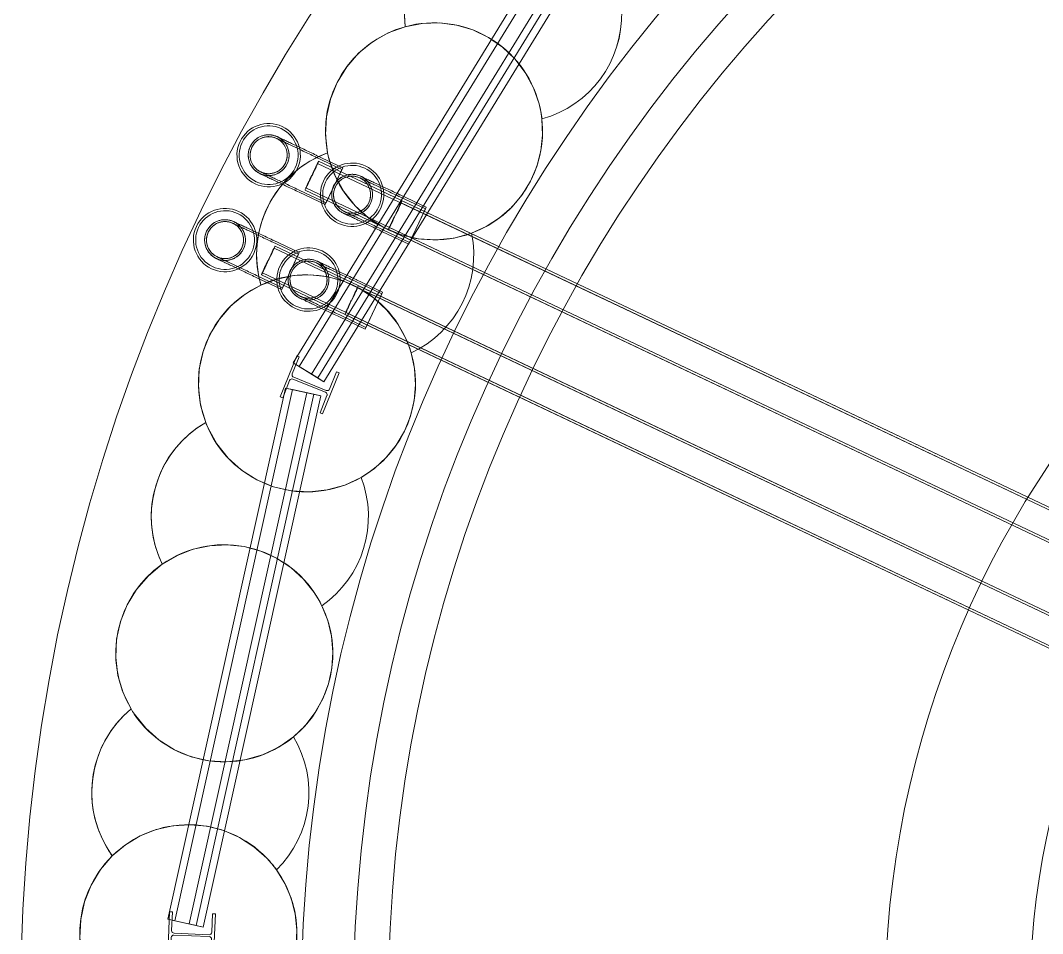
# Model space of a CAD drawing. Header units: metres. Extents: x 1753726 to 1755216, y 5920592 to 5921703.
# Drawn here: x 1754515.811 to 1754519.341, y 5921161.542 to 5921164.697 of the extents above; entities that cross this region are included whole.
import ezdxf

# ---------------------------------------------------------------- set-up
doc = ezdxf.new("R2010")
doc.units = ezdxf.units.M
for name, color, linetype, lineweight in [('A-FLOR-____-OTLN', 9, 'Continuous', 9), ('A-GENM-____-OTLN', 4, 'Continuous', 9), ('A-WALL-____-OTLN', 2, 'Continuous', 9), ('S-BEAM-____-OTLN', 7, 'Continuous', 9), ('S-FNDN-____-OTLN', 7, 'Continuous', 9)]:
    doc.layers.add(name, color=color, linetype=linetype, lineweight=lineweight)

# ---------------------------------------------------------------- blocks, each defined once
blk = doc.blocks.new('Arup_Beam_Steel I Section_UC_AU1 - 150UC30-4474889-X-ARUP-GL-HERNE_BAY_ALIGNMENT')
at = {"layer": 'S-BEAM-____-OTLN'}
for p, q in [((1754516.326, 5921161.6176), (1754516.3194, 5921161.4647)), ((1754516.3194, 5921161.4647), (1754516.326, 5921161.6176)), ((1754516.3354, 5921161.6172), (1754516.326, 5921161.6176)), ((1754516.326, 5921161.6176), (1754516.3354, 5921161.6172)), ((1754516.3326, 5921161.5529), (1754516.3354, 5921161.6172)), ((1754516.3354, 5921161.6172), (1754516.3326, 5921161.5529)), ((1754516.4745, 5921161.6111), (1754516.4717, 5921161.5469)), ((1754516.4717, 5921161.5469), (1754516.4745, 5921161.6111)), ((1754516.4839, 5921161.6107), (1754516.4745, 5921161.6111)), ((1754516.4745, 5921161.6111), (1754516.4839, 5921161.6107)), ((1754516.4772, 5921161.4579), (1754516.4839, 5921161.6107)), ((1754516.4839, 5921161.6107), (1754516.4772, 5921161.4579)), ((1754516.3288, 5921161.4643), (1754516.3316, 5921161.5286)), ((1754516.3316, 5921161.5286), (1754516.3288, 5921161.4643)), ((1754516.3408, 5921161.5371), (1754516.4621, 5921161.5318)), ((1754516.4621, 5921161.5318), (1754516.3408, 5921161.5371)), ((1754516.4624, 5921161.5384), (1754516.3411, 5921161.5437)), ((1754516.3411, 5921161.5437), (1754516.4624, 5921161.5384)), ((1754516.4706, 5921161.5225), (1754516.4678, 5921161.4583)), ((1754516.4678, 5921161.4583), (1754516.4706, 5921161.5225)), ((1754516.3194, 5921161.4647), (1754516.3288, 5921161.4643)), ((1754516.3288, 5921161.4643), (1754516.3194, 5921161.4647)), ((1754516.4678, 5921161.4583), (1754516.4772, 5921161.4579)), ((1754516.4772, 5921161.4579), (1754516.4678, 5921161.4583))]:
    blk.add_line(p, q, dxfattribs=at)
blk.add_arc((1754516.3415, 5921161.5526), 0.0089, 177.5033, 267.5033, dxfattribs=at)
blk.add_arc((1754516.3415, 5921161.5526), 0.0089, 177.5033, 267.5033, dxfattribs=at)
for centre, major_axis, start_param, end_param in [((1754516.3404, 5921161.5282), (-0.00615, 0.00643), 5.475999, 7.046796), ((1754516.3404, 5921161.5282), (-0.00615, 0.00643), 5.475999, 7.046796), ((1754516.4617, 5921161.5229), (-0.00532, 0.00713), 4.027692, 5.598489), ((1754516.4617, 5921161.5229), (-0.00532, 0.00713), 4.027692, 5.598489), ((1754516.4628, 5921161.5473), (-0.00532, 0.00713), 2.456896, 4.027692), ((1754516.4628, 5921161.5473), (-0.00532, 0.00713), 2.456896, 4.027692)]:
    blk.add_ellipse(centre, major_axis=major_axis, ratio=1, start_param=start_param, end_param=end_param, dxfattribs=at)
blk = doc.blocks.new('Arup_Beam_Steel I Section_UC_AU1 - 150UC30-4474890-X-ARUP-GL-HERNE_BAY_ALIGNMENT')
at = {"layer": 'S-BEAM-____-OTLN'}
for p, q in [((1754516.7649, 5921163.5391), (1754516.7077, 5921163.3972)), ((1754516.7077, 5921163.3972), (1754516.7649, 5921163.5391)), ((1754516.7496, 5921163.476), (1754516.7736, 5921163.5356)), ((1754516.7736, 5921163.5356), (1754516.7496, 5921163.476)), ((1754516.7736, 5921163.5356), (1754516.7649, 5921163.5391)), ((1754516.7649, 5921163.5391), (1754516.7736, 5921163.5356)), ((1754516.8671, 5921163.419), (1754516.7545, 5921163.4644)), ((1754516.7545, 5921163.4644), (1754516.8671, 5921163.419)), ((1754516.8542, 5921163.3381), (1754516.9114, 5921163.48)), ((1754516.9114, 5921163.48), (1754516.8542, 5921163.3381)), ((1754516.9027, 5921163.4835), (1754516.8787, 5921163.4239)), ((1754516.8787, 5921163.4239), (1754516.9027, 5921163.4835)), ((1754516.9114, 5921163.48), (1754516.9027, 5921163.4835)), ((1754516.9027, 5921163.4835), (1754516.9114, 5921163.48)), ((1754516.7164, 5921163.3937), (1754516.7404, 5921163.4533)), ((1754516.7404, 5921163.4533), (1754516.7164, 5921163.3937)), ((1754516.752, 5921163.4583), (1754516.8646, 5921163.4129)), ((1754516.8646, 5921163.4129), (1754516.752, 5921163.4583)), ((1754516.7077, 5921163.3972), (1754516.7164, 5921163.3937)), ((1754516.7164, 5921163.3937), (1754516.7077, 5921163.3972)), ((1754516.8695, 5921163.4013), (1754516.8455, 5921163.3416)), ((1754516.8455, 5921163.3416), (1754516.8695, 5921163.4013)), ((1754516.8455, 5921163.3416), (1754516.8542, 5921163.3381)), ((1754516.8542, 5921163.3381), (1754516.8455, 5921163.3416))]:
    blk.add_line(p, q, dxfattribs=at)
for centre, major_axis, start_param, end_param in [((1754516.7578, 5921163.4726), (0.00255, 0.00853), 1.477851, 3.048647), ((1754516.7578, 5921163.4726), (0.00255, 0.00853), 1.477851, 3.048647), ((1754516.7487, 5921163.45), (0.00255, 0.00853), 6.19024, 7.761036), ((1754516.7487, 5921163.45), (0.00255, 0.00853), 6.19024, 7.761036), ((1754516.8613, 5921163.4046), (0.00366, 0.00811), 4.752569, 6.323366), ((1754516.8613, 5921163.4046), (0.00366, 0.00811), 4.752569, 6.323366), ((1754516.8704, 5921163.4272), (0.00366, 0.00811), 3.181773, 4.752569), ((1754516.8704, 5921163.4272), (0.00366, 0.00811), 3.181773, 4.752569)]:
    blk.add_ellipse(centre, major_axis=major_axis, ratio=1, start_param=start_param, end_param=end_param, dxfattribs=at)
blk = doc.blocks.new('308492-ARUP-STTW-MOD-0300_rvt-1-X-ARUP-GL-HERNE_BAY_ALIGNMENT')
at = {"layer": 'A-WALL-____-OTLN'}
for p, q in [((1754517.7354, 5921165.117), (1754516.7524, 5921163.5144)), ((1754516.7524, 5921163.5144), (1754517.7354, 5921165.117)), ((1754517.7567, 5921165.1039), (1754516.7738, 5921163.5013)), ((1754516.8164, 5921163.4752), (1754517.7994, 5921165.0778)), ((1754517.7994, 5921165.0778), (1754516.8164, 5921163.4752)), ((1754516.8377, 5921163.4621), (1754517.8207, 5921165.0647)), ((1754516.859, 5921163.4491), (1754517.842, 5921165.0516)), ((1754517.842, 5921165.0516), (1754516.859, 5921163.4491)), ((1754516.859, 5921163.4491), (1754517.842, 5921165.0516)), ((1754517.842, 5921165.0516), (1754516.859, 5921163.4491)), ((1754516.859, 5921163.4491), (1754516.7524, 5921163.5144)), ((1754516.7738, 5921163.5013), (1754516.7524, 5921163.5144)), ((1754516.7738, 5921163.5013), (1754516.8377, 5921163.4621)), ((1754516.859, 5921163.4491), (1754516.8164, 5921163.4752)), ((1754516.8164, 5921163.4752), (1754516.859, 5921163.4491)), ((1754516.859, 5921163.4491), (1754516.8377, 5921163.4621)), ((1754516.7261, 5921163.4273), (1754516.3197, 5921161.5917)), ((1754516.3197, 5921161.5917), (1754516.7261, 5921163.4273)), ((1754516.7506, 5921163.4219), (1754516.3441, 5921161.5863)), ((1754516.393, 5921161.5755), (1754516.7994, 5921163.4111)), ((1754516.7994, 5921163.4111), (1754516.393, 5921161.5755)), ((1754516.4174, 5921161.5701), (1754516.8238, 5921163.4057)), ((1754516.4418, 5921161.5647), (1754516.8482, 5921163.4002)), ((1754516.8482, 5921163.4002), (1754516.4418, 5921161.5647)), ((1754516.4418, 5921161.5647), (1754516.8482, 5921163.4002)), ((1754516.8482, 5921163.4002), (1754516.4418, 5921161.5647)), ((1754516.7261, 5921163.4273), (1754516.8482, 5921163.4002)), ((1754516.7261, 5921163.4273), (1754516.7506, 5921163.4219)), ((1754516.7506, 5921163.4219), (1754516.8238, 5921163.4057)), ((1754516.7994, 5921163.4111), (1754516.8482, 5921163.4002)), ((1754516.7994, 5921163.4111), (1754516.8482, 5921163.4002)), ((1754516.8238, 5921163.4057), (1754516.8482, 5921163.4002)), ((1754516.4418, 5921161.5647), (1754516.3197, 5921161.5917)), ((1754516.3441, 5921161.5863), (1754516.3197, 5921161.5917)), ((1754516.3441, 5921161.5863), (1754516.4174, 5921161.5701)), ((1754516.4418, 5921161.5647), (1754516.393, 5921161.5755)), ((1754516.393, 5921161.5755), (1754516.4418, 5921161.5647)), ((1754516.4418, 5921161.5647), (1754516.4174, 5921161.5701))]:
    blk.add_line(p, q, dxfattribs=at)
at = {"layer": 'S-BEAM-____-OTLN'}
for radius in [5.355, 5.355, 5.355, 5.355, 5.055, 5.055, 5.055, 5.055]:
    blk.add_arc((1754522.1356, 5921161.2995), radius, 0, 180, dxfattribs=at)
at = {"layer": 'S-FNDN-____-OTLN', "flags": 128}
for points in [[(1754516.8717, 5921164.2402), (1754516.8645, 5921164.3022), (1754516.8677, 5921164.3646), (1754516.8812, 5921164.4256), (1754516.9047, 5921164.4836), (1754516.9375, 5921164.5368), (1754516.9786, 5921164.5839), (1754517.027, 5921164.6234), (1754517.0813, 5921164.6544), (1754517.14, 5921164.6759)], [(1754517.14, 5921164.6759), (1754517.0813, 5921164.6544), (1754517.027, 5921164.6234), (1754516.9786, 5921164.5839), (1754516.9375, 5921164.5368), (1754516.9047, 5921164.4836), (1754516.8812, 5921164.4256), (1754516.8677, 5921164.3646), (1754516.8645, 5921164.3022), (1754516.8717, 5921164.2402)], [(1754517.14, 5921164.6759), (1754517.1983, 5921164.687), (1754517.2576, 5921164.6888), (1754517.3164, 5921164.6813), (1754517.3733, 5921164.6645), (1754517.4269, 5921164.639), (1754517.4757, 5921164.6053), (1754517.5187, 5921164.5644), (1754517.5546, 5921164.5172), (1754517.5827, 5921164.4649), (1754517.6022, 5921164.4089)], [(1754517.6022, 5921164.4089), (1754517.5827, 5921164.4649), (1754517.5546, 5921164.5172), (1754517.5187, 5921164.5644), (1754517.4757, 5921164.6053), (1754517.4269, 5921164.639), (1754517.3733, 5921164.6645), (1754517.3164, 5921164.6813), (1754517.2576, 5921164.6888), (1754517.1983, 5921164.687), (1754517.14, 5921164.6759)], [(1754517.6022, 5921164.4089), (1754517.6079, 5921164.3831), (1754517.6118, 5921164.357)], [(1754517.6118, 5921164.357), (1754517.6079, 5921164.3831), (1754517.6022, 5921164.4089)], [(1754517.6118, 5921164.357), (1754517.6141, 5921164.3016), (1754517.6081, 5921164.2464), (1754517.5941, 5921164.1928), (1754517.5723, 5921164.1418), (1754517.5432, 5921164.0946), (1754517.5075, 5921164.0522), (1754517.4659, 5921164.0155), (1754517.4193, 5921163.9853), (1754517.3688, 5921163.9624)], [(1754517.3688, 5921163.9624), (1754517.4193, 5921163.9853), (1754517.4659, 5921164.0155), (1754517.5075, 5921164.0522), (1754517.5432, 5921164.0946), (1754517.5723, 5921164.1418), (1754517.5941, 5921164.1928), (1754517.6081, 5921164.2464), (1754517.6141, 5921164.3016), (1754517.6118, 5921164.357)], [(1754516.8764, 5921164.2197), (1754516.8739, 5921164.2299), (1754516.8717, 5921164.2402)], [(1754516.8717, 5921164.2402), (1754516.8739, 5921164.2299), (1754516.8764, 5921164.2197)], [(1754517.3688, 5921163.9624), (1754517.3086, 5921163.9457), (1754517.2464, 5921163.9393), (1754517.1841, 5921163.9434), (1754517.1232, 5921163.9577), (1754517.0656, 5921163.9819), (1754517.0128, 5921164.0154), (1754516.9663, 5921164.0571), (1754516.9274, 5921164.106), (1754516.8972, 5921164.1607), (1754516.8764, 5921164.2197)], [(1754516.8764, 5921164.2197), (1754516.8972, 5921164.1607), (1754516.9274, 5921164.106), (1754516.9663, 5921164.0571), (1754517.0128, 5921164.0154), (1754517.0656, 5921163.9819), (1754517.1232, 5921163.9577), (1754517.1841, 5921163.9434), (1754517.2464, 5921163.9393), (1754517.3086, 5921163.9457), (1754517.3688, 5921163.9624)], [(1754516.6413, 5921163.7831), (1754516.6968, 5921163.8039), (1754516.755, 5921163.8157), (1754516.8142, 5921163.8182), (1754516.8731, 5921163.8113), (1754516.9302, 5921163.7952), (1754516.9841, 5921163.7703), (1754517.0333, 5921163.7372), (1754517.0767, 5921163.6967), (1754517.1132, 5921163.65), (1754517.1419, 5921163.598)], [(1754517.1419, 5921163.598), (1754517.1132, 5921163.65), (1754517.0767, 5921163.6967), (1754517.0333, 5921163.7372), (1754516.9841, 5921163.7703), (1754516.9302, 5921163.7952), (1754516.8731, 5921163.8113), (1754516.8142, 5921163.8182), (1754516.755, 5921163.8157), (1754516.6968, 5921163.8039), (1754516.6413, 5921163.7831)], [(1754516.4504, 5921163.3083), (1754516.4328, 5921163.3682), (1754516.4254, 5921163.4302), (1754516.4285, 5921163.4927), (1754516.4418, 5921163.5538), (1754516.4651, 5921163.6118), (1754516.4977, 5921163.6651), (1754516.5388, 5921163.7123), (1754516.5871, 5921163.752), (1754516.6413, 5921163.7831)], [(1754516.6413, 5921163.7831), (1754516.5871, 5921163.752), (1754516.5388, 5921163.7123), (1754516.4977, 5921163.6651), (1754516.4651, 5921163.6118), (1754516.4418, 5921163.5538), (1754516.4285, 5921163.4927), (1754516.4254, 5921163.4302), (1754516.4328, 5921163.3682), (1754516.4504, 5921163.3083)], [(1754517.1419, 5921163.598), (1754517.1519, 5921163.5735), (1754517.1602, 5921163.5485)], [(1754517.1602, 5921163.5485), (1754517.1519, 5921163.5735), (1754517.1419, 5921163.598)], [(1754517.1602, 5921163.5485), (1754517.1718, 5921163.4943), (1754517.1752, 5921163.4389), (1754517.1704, 5921163.3837), (1754517.1576, 5921163.3297), (1754517.1369, 5921163.2783), (1754517.1088, 5921163.2304), (1754517.074, 5921163.1872), (1754517.0333, 5921163.1496), (1754516.9874, 5921163.1185)], [(1754516.9874, 5921163.1185), (1754517.0333, 5921163.1496), (1754517.074, 5921163.1872), (1754517.1088, 5921163.2304), (1754517.1369, 5921163.2783), (1754517.1576, 5921163.3297), (1754517.1704, 5921163.3837), (1754517.1752, 5921163.4389), (1754517.1718, 5921163.4943), (1754517.1602, 5921163.5485)], [(1754516.4585, 5921163.2889), (1754516.4543, 5921163.2985), (1754516.4504, 5921163.3083)], [(1754516.4504, 5921163.3083), (1754516.4543, 5921163.2985), (1754516.4585, 5921163.2889)], [(1754516.9874, 5921163.1185), (1754516.9308, 5921163.0919), (1754516.8706, 5921163.0751), (1754516.8085, 5921163.0685), (1754516.7461, 5921163.0724), (1754516.6852, 5921163.0865), (1754516.6275, 5921163.1105), (1754516.5747, 5921163.1438), (1754516.528, 5921163.1855), (1754516.489, 5921163.2343), (1754516.4585, 5921163.2889)], [(1754516.4585, 5921163.2889), (1754516.489, 5921163.2343), (1754516.528, 5921163.1855), (1754516.5747, 5921163.1438), (1754516.6275, 5921163.1105), (1754516.6852, 5921163.0865), (1754516.7461, 5921163.0724), (1754516.8085, 5921163.0685), (1754516.8706, 5921163.0751), (1754516.9308, 5921163.0919), (1754516.9874, 5921163.1185)], [(1754516.3006, 5921162.8188), (1754516.3518, 5921162.8487), (1754516.4071, 5921162.8702), (1754516.4651, 5921162.8826), (1754516.5244, 5921162.8858), (1754516.5833, 5921162.8796), (1754516.6406, 5921162.8641), (1754516.6947, 5921162.8398), (1754516.7444, 5921162.8073), (1754516.7882, 5921162.7674), (1754516.8253, 5921162.721)], [(1754516.8253, 5921162.721), (1754516.7882, 5921162.7674), (1754516.7444, 5921162.8073), (1754516.6947, 5921162.8398), (1754516.6406, 5921162.8641), (1754516.5833, 5921162.8796), (1754516.5244, 5921162.8858), (1754516.4651, 5921162.8826), (1754516.4071, 5921162.8702), (1754516.3518, 5921162.8487), (1754516.3006, 5921162.8188)], [(1754516.1927, 5921162.3186), (1754516.1653, 5921162.3746), (1754516.1475, 5921162.4346), (1754516.1399, 5921162.4966), (1754516.1427, 5921162.5591), (1754516.1559, 5921162.6202), (1754516.179, 5921162.6783), (1754516.2115, 5921162.7317), (1754516.2524, 5921162.779), (1754516.3006, 5921162.8188)], [(1754516.3006, 5921162.8188), (1754516.2524, 5921162.779), (1754516.2115, 5921162.7317), (1754516.179, 5921162.6783), (1754516.1559, 5921162.6202), (1754516.1427, 5921162.5591), (1754516.1399, 5921162.4966), (1754516.1475, 5921162.4346), (1754516.1653, 5921162.3746), (1754516.1927, 5921162.3186)], [(1754516.8253, 5921162.721), (1754516.8393, 5921162.6986), (1754516.8517, 5921162.6753)], [(1754516.8517, 5921162.6753), (1754516.8393, 5921162.6986), (1754516.8253, 5921162.721)], [(1754516.8517, 5921162.6753), (1754516.8722, 5921162.6238), (1754516.885, 5921162.5698), (1754516.8896, 5921162.5146), (1754516.8861, 5921162.4592), (1754516.8744, 5921162.405), (1754516.8548, 5921162.3531), (1754516.8278, 5921162.3047), (1754516.794, 5921162.2607), (1754516.754, 5921162.2223)], [(1754516.754, 5921162.2223), (1754516.794, 5921162.2607), (1754516.8278, 5921162.3047), (1754516.8548, 5921162.3531), (1754516.8744, 5921162.405), (1754516.8861, 5921162.4592), (1754516.8896, 5921162.5146), (1754516.885, 5921162.5698), (1754516.8722, 5921162.6238), (1754516.8517, 5921162.6753)], [(1754516.204, 5921162.3008), (1754516.1982, 5921162.3096), (1754516.1927, 5921162.3186)], [(1754516.1927, 5921162.3186), (1754516.1982, 5921162.3096), (1754516.204, 5921162.3008)], [(1754516.754, 5921162.2223), (1754516.7028, 5921162.1865), (1754516.6463, 5921162.1598), (1754516.5861, 5921162.1428), (1754516.524, 5921162.136), (1754516.4616, 5921162.1397), (1754516.4007, 5921162.1536), (1754516.3429, 5921162.1775), (1754516.29, 5921162.2107), (1754516.2432, 5921162.2522), (1754516.204, 5921162.3008)], [(1754516.204, 5921162.3008), (1754516.2432, 5921162.2522), (1754516.29, 5921162.2107), (1754516.3429, 5921162.1775), (1754516.4007, 5921162.1536), (1754516.4616, 5921162.1397), (1754516.524, 5921162.136), (1754516.5861, 5921162.1428), (1754516.6463, 5921162.1598), (1754516.7028, 5921162.1865), (1754516.754, 5921162.2223)], [(1754516.1278, 5921161.8109), (1754516.1732, 5921161.849), (1754516.2241, 5921161.8795), (1754516.2791, 5921161.9015), (1754516.337, 5921161.9147), (1754516.3962, 5921161.9185), (1754516.4552, 5921161.913), (1754516.5127, 5921161.8982), (1754516.5671, 5921161.8745), (1754516.6171, 5921161.8425), (1754516.6614, 5921161.8031)], [(1754516.6614, 5921161.8031), (1754516.6171, 5921161.8425), (1754516.5671, 5921161.8745), (1754516.5127, 5921161.8982), (1754516.4552, 5921161.913), (1754516.3962, 5921161.9185), (1754516.337, 5921161.9147), (1754516.2791, 5921161.9015), (1754516.2241, 5921161.8795), (1754516.1732, 5921161.849), (1754516.1278, 5921161.8109)], [(1754516.106, 5921161.2996), (1754516.0694, 5921161.3502), (1754516.0418, 5921161.4063), (1754516.0238, 5921161.4661), (1754516.0161, 5921161.5282), (1754516.0187, 5921161.5906), (1754516.0317, 5921161.6518), (1754516.0547, 5921161.7099), (1754516.087, 5921161.7634), (1754516.1278, 5921161.8109)], [(1754516.1278, 5921161.8109), (1754516.087, 5921161.7634), (1754516.0547, 5921161.7099), (1754516.0317, 5921161.6518), (1754516.0187, 5921161.5906), (1754516.0161, 5921161.5282), (1754516.0238, 5921161.4661), (1754516.0418, 5921161.4063), (1754516.0694, 5921161.3502), (1754516.106, 5921161.2996)], [(1754516.6614, 5921161.8031), (1754516.679, 5921161.7834), (1754516.6952, 5921161.7625)], [(1754516.6952, 5921161.7625), (1754516.679, 5921161.7834), (1754516.6614, 5921161.8031)], [(1754516.6952, 5921161.7625), (1754516.7241, 5921161.7152), (1754516.7458, 5921161.6642), (1754516.7597, 5921161.6105), (1754516.7656, 5921161.5554), (1754516.7632, 5921161.5), (1754516.7527, 5921161.4455), (1754516.7343, 5921161.3932), (1754516.7084, 5921161.3442), (1754516.6755, 5921161.2995)], [(1754516.6755, 5921161.2995), (1754516.7084, 5921161.3442), (1754516.7343, 5921161.3932), (1754516.7527, 5921161.4455), (1754516.7632, 5921161.5), (1754516.7656, 5921161.5554), (1754516.7597, 5921161.6105), (1754516.7458, 5921161.6642), (1754516.7241, 5921161.7152), (1754516.6952, 5921161.7625)]]:
    blk.add_lwpolyline(points, dxfattribs=at)
at = {"layer": 'S-FNDN-____-OTLN'}
for centre, radius, start, end in [((1754522.1356, 5921161.2995), 6.325, 0, 180), ((1754522.1356, 5921161.2995), 6.325, 0, 180), ((1754522.1356, 5921161.2995), 5.175, 0, 180), ((1754522.1356, 5921161.2995), 5.175, 0, 180), ((1754517.5126, 5921164.7186), 0.375, 100.4818, 186.5453), ((1754517.5126, 5921164.7186), 0.375, 100.4818, 186.5453), ((1754517.5126, 5921164.7186), 0.375, 181.98, 186.5453), ((1754517.5126, 5921164.7186), 0.375, 181.98, 186.5453), ((1754517.5126, 5921164.7186), 0.375, 285.3466, 1.6804), ((1754517.5126, 5921164.7186), 0.375, 285.3466, 1.6804), ((1754517.2393, 5921164.3143), 0.375, 105.3466, 191.4101), ((1754517.2393, 5921164.3143), 0.375, 105.3466, 191.4101), ((1754517.2393, 5921164.3143), 0.375, 14.6115, 105.3466), ((1754517.2393, 5921164.3143), 0.375, 14.6115, 105.3466), ((1754517.2393, 5921164.3143), 0.375, 6.5453, 14.6115), ((1754517.2393, 5921164.3143), 0.375, 6.5453, 14.6115), ((1754517.2393, 5921164.3143), 0.375, 290.2115, 6.5453), ((1754517.2393, 5921164.3143), 0.375, 290.2115, 6.5453), ((1754517.2393, 5921164.3143), 0.375, 191.4101, 194.6115), ((1754517.2393, 5921164.3143), 0.375, 191.4101, 194.6115), ((1754517.2393, 5921164.3143), 0.375, 194.6115, 290.2115), ((1754517.2393, 5921164.3143), 0.375, 194.6115, 290.2115), ((1754517.0013, 5921163.8882), 0.375, 295.0764, 11.4101), ((1754517.0013, 5921163.8882), 0.375, 295.0764, 11.4101), ((1754517.0013, 5921163.8882), 0.375, 295.0764, 11.4101), ((1754517.0013, 5921163.8882), 0.375, 295.0764, 11.4101), ((1754516.8002, 5921163.4434), 0.375, 24.3413, 115.0764), ((1754516.8002, 5921163.4434), 0.375, 24.3413, 115.0764), ((1754516.8002, 5921163.4434), 0.375, 115.0764, 201.1399), ((1754516.8002, 5921163.4434), 0.375, 16.275, 24.3413), ((1754516.8002, 5921163.4434), 0.375, 299.9412, 16.275), ((1754516.8002, 5921163.4434), 0.375, 299.9412, 16.275), ((1754516.6376, 5921162.9832), 0.375, 119.9412, 206.0047), ((1754516.6376, 5921162.9832), 0.375, 119.9412, 206.0047), ((1754516.6376, 5921162.9832), 0.375, 119.9412, 201.4394), ((1754516.6376, 5921162.9832), 0.375, 119.9412, 201.4394), ((1754516.8002, 5921163.4434), 0.375, 201.1399, 204.3413), ((1754516.8002, 5921163.4434), 0.375, 204.3413, 299.9412), ((1754516.6376, 5921162.9832), 0.375, 304.8061, 21.1399), ((1754516.6376, 5921162.9832), 0.375, 304.8061, 21.1399), ((1754516.6376, 5921162.9832), 0.375, 304.8061, 21.1399), ((1754516.6376, 5921162.9832), 0.375, 304.8061, 21.1399), ((1754516.5146, 5921162.5109), 0.375, 34.071, 124.8061), ((1754516.5146, 5921162.5109), 0.375, 34.071, 124.8061), ((1754516.6376, 5921162.9832), 0.375, 201.4394, 206.0047), ((1754516.6376, 5921162.9832), 0.375, 201.4394, 206.0047), ((1754516.5146, 5921162.5109), 0.375, 124.8061, 210.8696), ((1754516.5146, 5921162.5109), 0.375, 124.8061, 210.8696), ((1754516.5146, 5921162.5109), 0.375, 26.0047, 34.071), ((1754516.5146, 5921162.5109), 0.375, 309.671, 26.0047), ((1754516.5146, 5921162.5109), 0.375, 309.671, 26.0047), ((1754516.4321, 5921162.0299), 0.375, 129.671, 215.7344), ((1754516.4321, 5921162.0299), 0.375, 129.671, 211.1691), ((1754516.5146, 5921162.5109), 0.375, 210.8696, 214.071), ((1754516.5146, 5921162.5109), 0.375, 210.8696, 214.071), ((1754516.5146, 5921162.5109), 0.375, 214.071, 309.671), ((1754516.4321, 5921162.0299), 0.375, 314.5358, 30.8696), ((1754516.4321, 5921162.0299), 0.375, 314.5358, 30.8696), ((1754516.3908, 5921161.5435), 0.375, 43.8007, 134.5358), ((1754516.3908, 5921161.5435), 0.375, 134.5358, 220.5993), ((1754516.3908, 5921161.5435), 0.375, 134.5358, 220.5993), ((1754516.3908, 5921161.5435), 0.375, 35.7344, 43.8007), ((1754516.3908, 5921161.5435), 0.375, 319.4007, 35.7344), ((1754516.3908, 5921161.5435), 0.375, 319.4007, 35.7344)]:
    blk.add_arc(centre, radius, start, end, dxfattribs=at)
for centre, major_axis, start_param, end_param in [((1754517.5126, 5921164.7186), (0.2612, 0.269), 4.180176, 5.512451), ((1754517.5126, 5921164.7186), (0.2612, 0.269), 4.180176, 5.512451), ((1754517.0013, 5921163.8882), (0.3491, 0.137), 1.549704, 3.051795), ((1754517.0013, 5921163.8882), (0.3343, 0.17), 1.453174, 2.955265), ((1754517.0013, 5921163.8882), (0.2599, 0.2703), 1.118543, 2.540955), ((1754517.0013, 5921163.8882), (0.3343, 0.17), 1.453174, 2.875585), ((1754516.8002, 5921163.4434), (0.1805, 0.3287), 0.939885, 2.441977), ((1754517.0013, 5921163.8882), (0.3491, 0.137), 2.972115, 3.051795), ((1754517.0013, 5921163.8882), (0.1636, 0.3374), 2.226557, 2.306237), ((1754516.8002, 5921163.4434), (-0.1233, 0.3542), 4.661534, 4.802317), ((1754516.8002, 5921163.4434), (0.0941, 0.363), 2.193305, 2.249181), ((1754516.8002, 5921163.4434), (0.0672, 0.3689), 2.175913, 3.844447), ((1754516.5146, 5921162.5109), (-0.1893, 0.3237), 4.637108, 4.777891), ((1754516.4321, 5921162.0299), (-0.349, 0.1373), 5.779636, 7.281728), ((1754516.4321, 5921162.0299), (-0.3432, 0.1511), 5.819476, 7.241888), ((1754516.5146, 5921162.5109), (-0.209, 0.3113), 1.574121, 3.242655), ((1754516.4321, 5921162.0299), (0.3313, 0.1756), 5.00234, 6.334615), ((1754516.4321, 5921162.0299), (0.3313, 0.1756), 5.00234, 6.334615), ((1754516.3908, 5921161.5435), (-0.0986, 0.3618), 5.210697, 6.794323), ((1754516.4321, 5921162.0299), (-0.349, 0.1373), 0.918863, 0.998542), ((1754516.4321, 5921162.0299), (-0.3432, 0.1511), 0.958702, 1.038382), ((1754516.3908, 5921161.5435), (0, 0.375), 5.336073, 5.476856)]:
    blk.add_ellipse(centre, major_axis=major_axis, ratio=1, start_param=start_param, end_param=end_param, dxfattribs=at)
at = {"layer": 'S-BEAM-____-OTLN'}
for name in ['Arup_Beam_Steel I Section_UC_AU1 - 150UC30-4474890-X-ARUP-GL-HERNE_BAY_ALIGNMENT', 'Arup_Beam_Steel I Section_UC_AU1 - 150UC30-4474889-X-ARUP-GL-HERNE_BAY_ALIGNMENT']:
    blk.add_blockref(name, (0, 0), dxfattribs=at)
blk = doc.blocks.new('Bell Out - Insitu10 - Bell Out - Insitu-4401115-X-ARUP-GL-HERNE_BAY_ALIGNMENT')
at = {"layer": 'A-WALL-____-OTLN'}
blk.add_arc((87.4618, 44.7874), 2.85, 0, 180, dxfattribs=at)
blk.add_arc((87.4618, 44.7874), 2.85, 0, 180, dxfattribs=at)
blk = doc.blocks.new('WSL_Vent Type A - WSL_Vent Type A-5060830-X-ARUP-GL-HERNE_BAY_ALIGNMENT')
at = {"layer": 'A-GENM-____-OTLN'}
for p, q in [((-0.165, 0.055), (-3.6648, 0.055)), ((-0.165, 0.047), (-3.6648, 0.047)), ((-0.15, 0.0705), (-0.25, 0.0705)), ((-0.25, 0.0705), (-0.25, -0.0705)), ((-0.25, 0.0705), (-0.25, -0.0705)), ((-0.15, 0.064), (-0.25, 0.064)), ((-0.25, -0.064), (-0.25, 0.064)), ((-0.25, -0.064), (-0.25, 0.064)), ((-3.6648, -0.047), (-0.165, -0.047)), ((-3.6648, -0.055), (-0.165, -0.055)), ((-0.25, -0.064), (-0.15, -0.064)), ((-0.25, -0.0705), (-0.15, -0.0705))]:
    blk.add_line(p, q, dxfattribs=at)
at = {"layer": 'A-GENM-____-OTLN', "flags": 128}
for points in [[(-0.15, 0.0705), (-0.144, 0.0705), (-0.138, 0.0705), (-0.132, 0.0705), (-0.1261, 0.0705), (-0.1202, 0.0705), (-0.1143, 0.0705), (-0.1085, 0.0705), (-0.1028, 0.0705), (-0.0972, 0.0705), (-0.0916, 0.0705), (-0.0861, 0.0705), (-0.0807, 0.0705), (-0.0755, 0.0705), (-0.0703, 0.0705), (-0.0653, 0.0705), (-0.0604, 0.0705), (-0.0557, 0.0705), (-0.0511, 0.0705), (-0.0467, 0.0705), (-0.0424, 0.0705), (-0.0383, 0.0705), (-0.0344, 0.0705), (-0.0307, 0.0705), (-0.0271, 0.0705), (-0.0238, 0.0705), (-0.0206, 0.0705), (-0.0177, 0.0705), (-0.015, 0.0705), (-0.0125, 0.0705), (-0.0102, 0.0705), (-0.0081, 0.0705), (-0.0063, 0.0705), (-0.0047, 0.0705), (-0.0033, 0.0705), (-0.0022, 0.0705), (-0.0013, 0.0705), (-0.0006, 0.0705), (-0.0002, 0.0705), (0, 0.0705)], [(-0.15, 0.064), (-0.144, 0.064), (-0.138, 0.064), (-0.132, 0.064), (-0.1261, 0.064), (-0.1202, 0.064), (-0.1143, 0.064), (-0.1085, 0.064), (-0.1028, 0.064), (-0.0972, 0.064), (-0.0916, 0.064), (-0.0861, 0.064), (-0.0807, 0.064), (-0.0755, 0.064), (-0.0703, 0.064), (-0.0653, 0.064), (-0.0604, 0.064), (-0.0557, 0.064), (-0.0511, 0.064), (-0.0467, 0.064), (-0.0424, 0.064), (-0.0383, 0.064), (-0.0344, 0.064), (-0.0307, 0.064), (-0.0271, 0.064), (-0.0238, 0.064), (-0.0206, 0.064), (-0.0177, 0.064), (-0.015, 0.064), (-0.0125, 0.064), (-0.0102, 0.064), (-0.0081, 0.064), (-0.0063, 0.064), (-0.0047, 0.064), (-0.0033, 0.064), (-0.0022, 0.064), (-0.0013, 0.064), (-0.0006, 0.064), (-0.0002, 0.064), (0, 0.064)], [(0, -0.0705), (-0.0028, -0.0704), (-0.0056, -0.0703), (-0.0084, -0.07), (-0.0112, -0.0696), (-0.014, -0.0691), (-0.0168, -0.0685), (-0.0195, -0.0678), (-0.0222, -0.0669), (-0.0248, -0.066), (-0.0275, -0.0649), (-0.03, -0.0638), (-0.0326, -0.0625), (-0.035, -0.0612), (-0.0374, -0.0597), (-0.0398, -0.0582), (-0.0421, -0.0565), (-0.0443, -0.0548), (-0.0465, -0.053), (-0.0486, -0.0511), (-0.0506, -0.0491), (-0.0525, -0.0471), (-0.0543, -0.0449), (-0.0561, -0.0427), (-0.0578, -0.0404), (-0.0593, -0.0381), (-0.0608, -0.0357), (-0.0622, -0.0332), (-0.0635, -0.0307), (-0.0646, -0.0282), (-0.0657, -0.0255), (-0.0667, -0.0229), (-0.0675, -0.0202), (-0.0683, -0.0175), (-0.0689, -0.0148), (-0.0695, -0.012), (-0.0699, -0.0092), (-0.0702, -0.0064), (-0.0704, -0.0036), (-0.0705, -0.0008), (-0.0705, 0.0021), (-0.0703, 0.0049), (-0.0701, 0.0077), (-0.0697, 0.0105), (-0.0692, 0.0133), (-0.0687, 0.016), (-0.068, 0.0188), (-0.0672, 0.0215), (-0.0662, 0.0241), (-0.0652, 0.0268), (-0.0641, 0.0293), (-0.0629, 0.0319), (-0.0616, 0.0344), (-0.0601, 0.0368), (-0.0586, 0.0392), (-0.057, 0.0415), (-0.0553, 0.0437), (-0.0535, 0.0459), (-0.0516, 0.048), (-0.0497, 0.05), (-0.0476, 0.052), (-0.0455, 0.0538), (-0.0433, 0.0556), (-0.0411, 0.0573), (-0.0387, 0.0589), (-0.0363, 0.0604), (-0.0339, 0.0618), (-0.0314, 0.0631), (-0.0288, 0.0643), (-0.0263, 0.0654), (-0.0236, 0.0664), (-0.0209, 0.0673), (-0.0182, 0.0681), (-0.0155, 0.0688), (-0.0127, 0.0693), (-0.0099, 0.0698), (-0.0071, 0.0701), (-0.0043, 0.0704), (-0.0015, 0.0705), (0, 0.0705)], [(0, 0.064), (-0.0026, 0.0639), (-0.0051, 0.0638), (-0.0077, 0.0635), (-0.0102, 0.0632), (-0.0127, 0.0627), (-0.0152, 0.0622), (-0.0177, 0.0615), (-0.0201, 0.0608), (-0.0225, 0.0599), (-0.0249, 0.0589), (-0.0273, 0.0579), (-0.0296, 0.0568), (-0.0318, 0.0555), (-0.034, 0.0542), (-0.0361, 0.0528), (-0.0382, 0.0513), (-0.0402, 0.0498), (-0.0422, 0.0481), (-0.0441, 0.0464), (-0.0459, 0.0446), (-0.0477, 0.0427), (-0.0493, 0.0408), (-0.0509, 0.0388), (-0.0524, 0.0367), (-0.0539, 0.0346), (-0.0552, 0.0324), (-0.0564, 0.0302), (-0.0576, 0.0279), (-0.0587, 0.0256), (-0.0597, 0.0232), (-0.0605, 0.0208), (-0.0613, 0.0183), (-0.062, 0.0159), (-0.0626, 0.0134), (-0.0631, 0.0109), (-0.0635, 0.0083), (-0.0637, 0.0058), (-0.0639, 0.0032), (-0.064, 0.0007), (-0.064, -0.0019), (-0.0638, -0.0044), (-0.0636, -0.007), (-0.0633, -0.0095), (-0.0629, -0.012), (-0.0623, -0.0145), (-0.0617, -0.017), (-0.061, -0.0195), (-0.0601, -0.0219), (-0.0592, -0.0243), (-0.0582, -0.0266), (-0.0571, -0.0289), (-0.0559, -0.0312), (-0.0546, -0.0334), (-0.0532, -0.0356), (-0.0517, -0.0377), (-0.0502, -0.0397), (-0.0486, -0.0417), (-0.0469, -0.0436), (-0.0451, -0.0454), (-0.0432, -0.0472), (-0.0413, -0.0489), (-0.0393, -0.0505), (-0.0373, -0.052), (-0.0352, -0.0535), (-0.033, -0.0548), (-0.0308, -0.0561), (-0.0285, -0.0573), (-0.0262, -0.0584), (-0.0238, -0.0594), (-0.0214, -0.0603), (-0.019, -0.0611), (-0.0166, -0.0618), (-0.0141, -0.0624), (-0.0116, -0.0629), (-0.009, -0.0634), (-0.0065, -0.0637), (-0.0039, -0.0639), (-0.0014, -0.064), (0, -0.064)], [(0, 0.0705), (0.0028, 0.0704), (0.0056, 0.0703), (0.0084, 0.07), (0.0112, 0.0696), (0.014, 0.0691), (0.0168, 0.0685), (0.0195, 0.0678), (0.0222, 0.0669), (0.0248, 0.066), (0.0275, 0.0649), (0.03, 0.0638), (0.0326, 0.0625), (0.035, 0.0612), (0.0374, 0.0597), (0.0398, 0.0582), (0.0421, 0.0565), (0.0443, 0.0548), (0.0465, 0.053), (0.0486, 0.0511), (0.0506, 0.0491), (0.0525, 0.0471), (0.0543, 0.0449), (0.0561, 0.0427), (0.0578, 0.0404), (0.0593, 0.0381), (0.0608, 0.0357), (0.0622, 0.0332), (0.0635, 0.0307), (0.0646, 0.0282), (0.0657, 0.0255), (0.0667, 0.0229), (0.0675, 0.0202), (0.0683, 0.0175), (0.0689, 0.0148), (0.0695, 0.012), (0.0699, 0.0092), (0.0702, 0.0064), (0.0704, 0.0036), (0.0705, 0.0008), (0.0705, -0.0021), (0.0703, -0.0049), (0.0701, -0.0077), (0.0697, -0.0105), (0.0692, -0.0133), (0.0687, -0.016), (0.068, -0.0188), (0.0672, -0.0215), (0.0662, -0.0241), (0.0652, -0.0268), (0.0641, -0.0293), (0.0629, -0.0319), (0.0616, -0.0344), (0.0601, -0.0368), (0.0586, -0.0392), (0.057, -0.0415), (0.0553, -0.0437), (0.0535, -0.0459), (0.0516, -0.048), (0.0497, -0.05), (0.0476, -0.052), (0.0455, -0.0538), (0.0433, -0.0556), (0.0411, -0.0573), (0.0387, -0.0589), (0.0363, -0.0604), (0.0339, -0.0618), (0.0314, -0.0631), (0.0288, -0.0643), (0.0263, -0.0654), (0.0236, -0.0664), (0.0209, -0.0673), (0.0182, -0.0681), (0.0155, -0.0688), (0.0127, -0.0693), (0.0099, -0.0698), (0.0071, -0.0701), (0.0043, -0.0704), (0.0015, -0.0705), (0, -0.0705)], [(0, -0.064), (0.0026, -0.0639), (0.0051, -0.0638), (0.0077, -0.0635), (0.0102, -0.0632), (0.0127, -0.0627), (0.0152, -0.0622), (0.0177, -0.0615), (0.0201, -0.0608), (0.0225, -0.0599), (0.0249, -0.0589), (0.0273, -0.0579), (0.0296, -0.0568), (0.0318, -0.0555), (0.034, -0.0542), (0.0361, -0.0528), (0.0382, -0.0513), (0.0402, -0.0498), (0.0422, -0.0481), (0.0441, -0.0464), (0.0459, -0.0446), (0.0477, -0.0427), (0.0493, -0.0408), (0.0509, -0.0388), (0.0524, -0.0367), (0.0539, -0.0346), (0.0552, -0.0324), (0.0564, -0.0302), (0.0576, -0.0279), (0.0587, -0.0256), (0.0597, -0.0232), (0.0605, -0.0208), (0.0613, -0.0183), (0.062, -0.0159), (0.0626, -0.0134), (0.0631, -0.0109), (0.0635, -0.0083), (0.0637, -0.0058), (0.0639, -0.0032), (0.064, -0.0007), (0.064, 0.0019), (0.0638, 0.0044), (0.0636, 0.007), (0.0633, 0.0095), (0.0629, 0.012), (0.0623, 0.0145), (0.0617, 0.017), (0.061, 0.0195), (0.0601, 0.0219), (0.0592, 0.0243), (0.0582, 0.0266), (0.0571, 0.0289), (0.0559, 0.0312), (0.0546, 0.0334), (0.0532, 0.0356), (0.0517, 0.0377), (0.0502, 0.0397), (0.0486, 0.0417), (0.0469, 0.0436), (0.0451, 0.0454), (0.0432, 0.0472), (0.0413, 0.0489), (0.0393, 0.0505), (0.0373, 0.052), (0.0352, 0.0535), (0.033, 0.0548), (0.0308, 0.0561), (0.0285, 0.0573), (0.0262, 0.0584), (0.0238, 0.0594), (0.0214, 0.0603), (0.019, 0.0611), (0.0166, 0.0618), (0.0141, 0.0624), (0.0116, 0.0629), (0.009, 0.0634), (0.0065, 0.0637), (0.0039, 0.0639), (0.0014, 0.064), (0, 0.064)], [(0, -0.064), (-0.0001, -0.064), (-0.0005, -0.064), (-0.0011, -0.064), (-0.0019, -0.064), (-0.003, -0.064), (-0.0043, -0.064), (-0.0058, -0.064), (-0.0076, -0.064), (-0.0096, -0.064), (-0.0118, -0.064), (-0.0143, -0.064), (-0.017, -0.064), (-0.0198, -0.064), (-0.0229, -0.064), (-0.0262, -0.064), (-0.0297, -0.064), (-0.0334, -0.064), (-0.0372, -0.064), (-0.0413, -0.064), (-0.0455, -0.064), (-0.0499, -0.064), (-0.0544, -0.064), (-0.0591, -0.064), (-0.064, -0.064), (-0.069, -0.064), (-0.0741, -0.064), (-0.0793, -0.064), (-0.0846, -0.064), (-0.0901, -0.064), (-0.0956, -0.064), (-0.1013, -0.064), (-0.107, -0.064), (-0.1128, -0.064), (-0.1186, -0.064), (-0.1245, -0.064), (-0.1304, -0.064), (-0.1364, -0.064), (-0.1424, -0.064), (-0.1484, -0.064), (-0.15, -0.064)], [(0, -0.0705), (-0.0001, -0.0705), (-0.0005, -0.0705), (-0.0011, -0.0705), (-0.0019, -0.0705), (-0.003, -0.0705), (-0.0043, -0.0705), (-0.0058, -0.0705), (-0.0076, -0.0705), (-0.0096, -0.0705), (-0.0118, -0.0705), (-0.0143, -0.0705), (-0.017, -0.0705), (-0.0198, -0.0705), (-0.0229, -0.0705), (-0.0262, -0.0705), (-0.0297, -0.0705), (-0.0334, -0.0705), (-0.0372, -0.0705), (-0.0413, -0.0705), (-0.0455, -0.0705), (-0.0499, -0.0705), (-0.0544, -0.0705), (-0.0591, -0.0705), (-0.064, -0.0705), (-0.069, -0.0705), (-0.0741, -0.0705), (-0.0793, -0.0705), (-0.0846, -0.0705), (-0.0901, -0.0705), (-0.0956, -0.0705), (-0.1013, -0.0705), (-0.107, -0.0705), (-0.1128, -0.0705), (-0.1186, -0.0705), (-0.1245, -0.0705), (-0.1304, -0.0705), (-0.1364, -0.0705), (-0.1424, -0.0705), (-0.1484, -0.0705), (-0.15, -0.0705)]]:
    blk.add_lwpolyline(points, dxfattribs=at)
at = {"layer": 'A-GENM-____-OTLN'}
for radius, start, end in [(0.1095, 0, 180), (0.1095, 0, 180), (0.1015, 0, 180), (0.1015, 0, 180), (0.1095, 180, 0), (0.1095, 180, 0), (0.1015, 180, 0), (0.1015, 180, 0)]:
    blk.add_arc((0, 0), radius, start, end, dxfattribs=at)
for centre, major_axis, ratio, start_param, end_param in [((-3.6648, 0), (0, 0.055), 0.009999, 4.712389, 7.853982), ((-3.6648, 0), (0, 0.047), 0.009999, 4.712389, 7.853982), ((-0.165, 0), (0, 0.055), 0.009999, 4.712389, 7.853982), ((-0.165, 0), (0, 0.047), 0.009999, 4.712389, 7.853982), ((0, 0), (0, 0.0705), 1, 0, 3.141593), ((0, 0), (0.064, 0), 1, 1.570796, 4.712389), ((0, 0), (0, 0.0705), 1, 3.141593, 6.283185), ((0, 0), (0.064, 0), 1, 4.712389, 7.853982), ((-3.6648, 0), (0, 0.055), 0.009999, 1.570796, 4.712389), ((-3.6648, 0), (0, 0.047), 0.009999, 1.570796, 4.712389), ((-0.165, 0), (0, 0.055), 0.009999, 1.570796, 4.712389), ((-0.165, 0), (0, 0.047), 0.009999, 1.570796, 4.712389)]:
    blk.add_ellipse(centre, major_axis=major_axis, ratio=ratio, start_param=start_param, end_param=end_param, dxfattribs=at)
blk = doc.blocks.new('WSL_Vent Type A - WSL_Vent Type A-5060831-X-ARUP-GL-HERNE_BAY_ALIGNMENT')
at = {"layer": 'A-GENM-____-OTLN'}
for p, q in [((-0.165, 0.055), (-3.9838, 0.055)), ((-0.165, 0.047), (-3.9838, 0.047)), ((-0.15, 0.0705), (-0.25, 0.0705)), ((-0.25, 0.0705), (-0.25, -0.0705)), ((-0.25, 0.0705), (-0.25, -0.0705)), ((-0.15, 0.064), (-0.25, 0.064)), ((-0.25, -0.064), (-0.25, 0.064)), ((-0.25, -0.064), (-0.25, 0.064)), ((-3.9838, -0.047), (-0.165, -0.047)), ((-3.9838, -0.055), (-0.165, -0.055)), ((-0.25, -0.064), (-0.15, -0.064)), ((-0.25, -0.0705), (-0.15, -0.0705))]:
    blk.add_line(p, q, dxfattribs=at)
at = {"layer": 'A-GENM-____-OTLN', "flags": 128}
for points in [[(-0.15, 0.0705), (-0.144, 0.0705), (-0.138, 0.0705), (-0.132, 0.0705), (-0.1261, 0.0705), (-0.1202, 0.0705), (-0.1143, 0.0705), (-0.1085, 0.0705), (-0.1028, 0.0705), (-0.0972, 0.0705), (-0.0916, 0.0705), (-0.0861, 0.0705), (-0.0807, 0.0705), (-0.0755, 0.0705), (-0.0703, 0.0705), (-0.0653, 0.0705), (-0.0604, 0.0705), (-0.0557, 0.0705), (-0.0511, 0.0705), (-0.0467, 0.0705), (-0.0424, 0.0705), (-0.0383, 0.0705), (-0.0344, 0.0705), (-0.0307, 0.0705), (-0.0271, 0.0705), (-0.0238, 0.0705), (-0.0206, 0.0705), (-0.0177, 0.0705), (-0.015, 0.0705), (-0.0125, 0.0705), (-0.0102, 0.0705), (-0.0081, 0.0705), (-0.0063, 0.0705), (-0.0047, 0.0705), (-0.0033, 0.0705), (-0.0022, 0.0705), (-0.0013, 0.0705), (-0.0006, 0.0705), (-0.0002, 0.0705), (0, 0.0705)], [(-0.15, 0.064), (-0.144, 0.064), (-0.138, 0.064), (-0.132, 0.064), (-0.1261, 0.064), (-0.1202, 0.064), (-0.1143, 0.064), (-0.1085, 0.064), (-0.1028, 0.064), (-0.0972, 0.064), (-0.0916, 0.064), (-0.0861, 0.064), (-0.0807, 0.064), (-0.0755, 0.064), (-0.0703, 0.064), (-0.0653, 0.064), (-0.0604, 0.064), (-0.0557, 0.064), (-0.0511, 0.064), (-0.0467, 0.064), (-0.0424, 0.064), (-0.0383, 0.064), (-0.0344, 0.064), (-0.0307, 0.064), (-0.0271, 0.064), (-0.0238, 0.064), (-0.0206, 0.064), (-0.0177, 0.064), (-0.015, 0.064), (-0.0125, 0.064), (-0.0102, 0.064), (-0.0081, 0.064), (-0.0063, 0.064), (-0.0047, 0.064), (-0.0033, 0.064), (-0.0022, 0.064), (-0.0013, 0.064), (-0.0006, 0.064), (-0.0002, 0.064), (0, 0.064)], [(0, -0.0705), (-0.0028, -0.0704), (-0.0056, -0.0703), (-0.0084, -0.07), (-0.0112, -0.0696), (-0.014, -0.0691), (-0.0168, -0.0685), (-0.0195, -0.0678), (-0.0222, -0.0669), (-0.0248, -0.066), (-0.0275, -0.0649), (-0.03, -0.0638), (-0.0326, -0.0625), (-0.035, -0.0612), (-0.0374, -0.0597), (-0.0398, -0.0582), (-0.0421, -0.0565), (-0.0443, -0.0548), (-0.0465, -0.053), (-0.0486, -0.0511), (-0.0506, -0.0491), (-0.0525, -0.0471), (-0.0543, -0.0449), (-0.0561, -0.0427), (-0.0578, -0.0404), (-0.0593, -0.0381), (-0.0608, -0.0357), (-0.0622, -0.0332), (-0.0635, -0.0307), (-0.0646, -0.0282), (-0.0657, -0.0255), (-0.0667, -0.0229), (-0.0675, -0.0202), (-0.0683, -0.0175), (-0.0689, -0.0148), (-0.0695, -0.012), (-0.0699, -0.0092), (-0.0702, -0.0064), (-0.0704, -0.0036), (-0.0705, -0.0008), (-0.0705, 0.0021), (-0.0703, 0.0049), (-0.0701, 0.0077), (-0.0697, 0.0105), (-0.0692, 0.0133), (-0.0687, 0.016), (-0.068, 0.0188), (-0.0672, 0.0215), (-0.0662, 0.0241), (-0.0652, 0.0268), (-0.0641, 0.0293), (-0.0629, 0.0319), (-0.0616, 0.0344), (-0.0601, 0.0368), (-0.0586, 0.0392), (-0.057, 0.0415), (-0.0553, 0.0437), (-0.0535, 0.0459), (-0.0516, 0.048), (-0.0497, 0.05), (-0.0476, 0.052), (-0.0455, 0.0538), (-0.0433, 0.0556), (-0.0411, 0.0573), (-0.0387, 0.0589), (-0.0363, 0.0604), (-0.0339, 0.0618), (-0.0314, 0.0631), (-0.0288, 0.0643), (-0.0263, 0.0654), (-0.0236, 0.0664), (-0.0209, 0.0673), (-0.0182, 0.0681), (-0.0155, 0.0688), (-0.0127, 0.0693), (-0.0099, 0.0698), (-0.0071, 0.0701), (-0.0043, 0.0704), (-0.0015, 0.0705), (0, 0.0705)], [(0, 0.064), (-0.0026, 0.0639), (-0.0051, 0.0638), (-0.0077, 0.0635), (-0.0102, 0.0632), (-0.0127, 0.0627), (-0.0152, 0.0622), (-0.0177, 0.0615), (-0.0201, 0.0608), (-0.0225, 0.0599), (-0.0249, 0.0589), (-0.0273, 0.0579), (-0.0296, 0.0568), (-0.0318, 0.0555), (-0.034, 0.0542), (-0.0361, 0.0528), (-0.0382, 0.0513), (-0.0402, 0.0498), (-0.0422, 0.0481), (-0.0441, 0.0464), (-0.0459, 0.0446), (-0.0477, 0.0427), (-0.0493, 0.0408), (-0.0509, 0.0388), (-0.0524, 0.0367), (-0.0539, 0.0346), (-0.0552, 0.0324), (-0.0564, 0.0302), (-0.0576, 0.0279), (-0.0587, 0.0256), (-0.0597, 0.0232), (-0.0605, 0.0208), (-0.0613, 0.0183), (-0.062, 0.0159), (-0.0626, 0.0134), (-0.0631, 0.0109), (-0.0635, 0.0083), (-0.0637, 0.0058), (-0.0639, 0.0032), (-0.064, 0.0007), (-0.064, -0.0019), (-0.0638, -0.0044), (-0.0636, -0.007), (-0.0633, -0.0095), (-0.0629, -0.012), (-0.0623, -0.0145), (-0.0617, -0.017), (-0.061, -0.0195), (-0.0601, -0.0219), (-0.0592, -0.0243), (-0.0582, -0.0266), (-0.0571, -0.0289), (-0.0559, -0.0312), (-0.0546, -0.0334), (-0.0532, -0.0356), (-0.0517, -0.0377), (-0.0502, -0.0397), (-0.0486, -0.0417), (-0.0469, -0.0436), (-0.0451, -0.0454), (-0.0432, -0.0472), (-0.0413, -0.0489), (-0.0393, -0.0505), (-0.0373, -0.052), (-0.0352, -0.0535), (-0.033, -0.0548), (-0.0308, -0.0561), (-0.0285, -0.0573), (-0.0262, -0.0584), (-0.0238, -0.0594), (-0.0214, -0.0603), (-0.019, -0.0611), (-0.0166, -0.0618), (-0.0141, -0.0624), (-0.0116, -0.0629), (-0.009, -0.0634), (-0.0065, -0.0637), (-0.0039, -0.0639), (-0.0014, -0.064), (0, -0.064)], [(0, 0.0705), (0.0028, 0.0704), (0.0056, 0.0703), (0.0084, 0.07), (0.0112, 0.0696), (0.014, 0.0691), (0.0168, 0.0685), (0.0195, 0.0678), (0.0222, 0.0669), (0.0248, 0.066), (0.0275, 0.0649), (0.03, 0.0638), (0.0326, 0.0625), (0.035, 0.0612), (0.0374, 0.0597), (0.0398, 0.0582), (0.0421, 0.0565), (0.0443, 0.0548), (0.0465, 0.053), (0.0486, 0.0511), (0.0506, 0.0491), (0.0525, 0.0471), (0.0543, 0.0449), (0.0561, 0.0427), (0.0578, 0.0404), (0.0593, 0.0381), (0.0608, 0.0357), (0.0622, 0.0332), (0.0635, 0.0307), (0.0646, 0.0282), (0.0657, 0.0255), (0.0667, 0.0229), (0.0675, 0.0202), (0.0683, 0.0175), (0.0689, 0.0148), (0.0695, 0.012), (0.0699, 0.0092), (0.0702, 0.0064), (0.0704, 0.0036), (0.0705, 0.0008), (0.0705, -0.0021), (0.0703, -0.0049), (0.0701, -0.0077), (0.0697, -0.0105), (0.0692, -0.0133), (0.0687, -0.016), (0.068, -0.0188), (0.0672, -0.0215), (0.0662, -0.0241), (0.0652, -0.0268), (0.0641, -0.0293), (0.0629, -0.0319), (0.0616, -0.0344), (0.0601, -0.0368), (0.0586, -0.0392), (0.057, -0.0415), (0.0553, -0.0437), (0.0535, -0.0459), (0.0516, -0.048), (0.0497, -0.05), (0.0476, -0.052), (0.0455, -0.0538), (0.0433, -0.0556), (0.0411, -0.0573), (0.0387, -0.0589), (0.0363, -0.0604), (0.0339, -0.0618), (0.0314, -0.0631), (0.0288, -0.0643), (0.0263, -0.0654), (0.0236, -0.0664), (0.0209, -0.0673), (0.0182, -0.0681), (0.0155, -0.0688), (0.0127, -0.0693), (0.0099, -0.0698), (0.0071, -0.0701), (0.0043, -0.0704), (0.0015, -0.0705), (0, -0.0705)], [(0, -0.064), (0.0026, -0.0639), (0.0051, -0.0638), (0.0077, -0.0635), (0.0102, -0.0632), (0.0127, -0.0627), (0.0152, -0.0622), (0.0177, -0.0615), (0.0201, -0.0608), (0.0225, -0.0599), (0.0249, -0.0589), (0.0273, -0.0579), (0.0296, -0.0568), (0.0318, -0.0555), (0.034, -0.0542), (0.0361, -0.0528), (0.0382, -0.0513), (0.0402, -0.0498), (0.0422, -0.0481), (0.0441, -0.0464), (0.0459, -0.0446), (0.0477, -0.0427), (0.0493, -0.0408), (0.0509, -0.0388), (0.0524, -0.0367), (0.0539, -0.0346), (0.0552, -0.0324), (0.0564, -0.0302), (0.0576, -0.0279), (0.0587, -0.0256), (0.0597, -0.0232), (0.0605, -0.0208), (0.0613, -0.0183), (0.062, -0.0159), (0.0626, -0.0134), (0.0631, -0.0109), (0.0635, -0.0083), (0.0637, -0.0058), (0.0639, -0.0032), (0.064, -0.0007), (0.064, 0.0019), (0.0638, 0.0044), (0.0636, 0.007), (0.0633, 0.0095), (0.0629, 0.012), (0.0623, 0.0145), (0.0617, 0.017), (0.061, 0.0195), (0.0601, 0.0219), (0.0592, 0.0243), (0.0582, 0.0266), (0.0571, 0.0289), (0.0559, 0.0312), (0.0546, 0.0334), (0.0532, 0.0356), (0.0517, 0.0377), (0.0502, 0.0397), (0.0486, 0.0417), (0.0469, 0.0436), (0.0451, 0.0454), (0.0432, 0.0472), (0.0413, 0.0489), (0.0393, 0.0505), (0.0373, 0.052), (0.0352, 0.0535), (0.033, 0.0548), (0.0308, 0.0561), (0.0285, 0.0573), (0.0262, 0.0584), (0.0238, 0.0594), (0.0214, 0.0603), (0.019, 0.0611), (0.0166, 0.0618), (0.0141, 0.0624), (0.0116, 0.0629), (0.009, 0.0634), (0.0065, 0.0637), (0.0039, 0.0639), (0.0014, 0.064), (0, 0.064)], [(0, -0.064), (-0.0001, -0.064), (-0.0005, -0.064), (-0.0011, -0.064), (-0.0019, -0.064), (-0.003, -0.064), (-0.0043, -0.064), (-0.0058, -0.064), (-0.0076, -0.064), (-0.0096, -0.064), (-0.0118, -0.064), (-0.0143, -0.064), (-0.017, -0.064), (-0.0198, -0.064), (-0.0229, -0.064), (-0.0262, -0.064), (-0.0297, -0.064), (-0.0334, -0.064), (-0.0372, -0.064), (-0.0413, -0.064), (-0.0455, -0.064), (-0.0499, -0.064), (-0.0544, -0.064), (-0.0591, -0.064), (-0.064, -0.064), (-0.069, -0.064), (-0.0741, -0.064), (-0.0793, -0.064), (-0.0846, -0.064), (-0.0901, -0.064), (-0.0956, -0.064), (-0.1013, -0.064), (-0.107, -0.064), (-0.1128, -0.064), (-0.1186, -0.064), (-0.1245, -0.064), (-0.1304, -0.064), (-0.1364, -0.064), (-0.1424, -0.064), (-0.1484, -0.064), (-0.15, -0.064)], [(0, -0.0705), (-0.0001, -0.0705), (-0.0005, -0.0705), (-0.0011, -0.0705), (-0.0019, -0.0705), (-0.003, -0.0705), (-0.0043, -0.0705), (-0.0058, -0.0705), (-0.0076, -0.0705), (-0.0096, -0.0705), (-0.0118, -0.0705), (-0.0143, -0.0705), (-0.017, -0.0705), (-0.0198, -0.0705), (-0.0229, -0.0705), (-0.0262, -0.0705), (-0.0297, -0.0705), (-0.0334, -0.0705), (-0.0372, -0.0705), (-0.0413, -0.0705), (-0.0455, -0.0705), (-0.0499, -0.0705), (-0.0544, -0.0705), (-0.0591, -0.0705), (-0.064, -0.0705), (-0.069, -0.0705), (-0.0741, -0.0705), (-0.0793, -0.0705), (-0.0846, -0.0705), (-0.0901, -0.0705), (-0.0956, -0.0705), (-0.1013, -0.0705), (-0.107, -0.0705), (-0.1128, -0.0705), (-0.1186, -0.0705), (-0.1245, -0.0705), (-0.1304, -0.0705), (-0.1364, -0.0705), (-0.1424, -0.0705), (-0.1484, -0.0705), (-0.15, -0.0705)]]:
    blk.add_lwpolyline(points, dxfattribs=at)
at = {"layer": 'A-GENM-____-OTLN'}
for radius, start, end in [(0.1095, 0, 180), (0.1095, 0, 180), (0.1015, 0, 180), (0.1015, 0, 180), (0.1095, 180, 0), (0.1095, 180, 0), (0.1015, 180, 0), (0.1015, 180, 0)]:
    blk.add_arc((0, 0), radius, start, end, dxfattribs=at)
for centre, major_axis, ratio, start_param, end_param in [((-0.165, 0), (0, 0.055), 0.009999, 4.712389, 7.853982), ((-0.165, 0), (0, 0.047), 0.009999, 4.712389, 7.853982), ((0, 0), (0, 0.0705), 1, 0, 3.141593), ((0, 0), (0.064, 0), 1, 1.570796, 4.712389), ((0, 0), (0, 0.0705), 1, 3.141593, 6.283185), ((0, 0), (0.064, 0), 1, 4.712389, 7.853982), ((-0.165, 0), (0, 0.055), 0.009999, 1.570796, 4.712389), ((-0.165, 0), (0, 0.047), 0.009999, 1.570796, 4.712389)]:
    blk.add_ellipse(centre, major_axis=major_axis, ratio=ratio, start_param=start_param, end_param=end_param, dxfattribs=at)
blk = doc.blocks.new('308492-ARUP-STPW-MOD-1900_rvt-1-X-ARUP-GL-HERNE_BAY_ALIGNMENT')
at = {"layer": 'A-FLOR-____-OTLN'}
blk.add_arc((1754522.1466, 5921161.2979), 3.35, 0, 180, dxfattribs=at)
blk.add_arc((1754522.1466, 5921161.2979), 3.35, 0, 180, dxfattribs=at)
at = {"layer": 'A-GENM-____-OTLN', "rotation": 154.6397071027021}
for name, p in [('WSL_Vent Type A - WSL_Vent Type A-5060831-X-ARUP-GL-HERNE_BAY_ALIGNMENT', (1754516.668, 5921164.2319)), ('WSL_Vent Type A - WSL_Vent Type A-5060830-X-ARUP-GL-HERNE_BAY_ALIGNMENT', (1754516.9562, 5921164.0953)), ('WSL_Vent Type A - WSL_Vent Type A-5060831-X-ARUP-GL-HERNE_BAY_ALIGNMENT', (1754516.5173, 5921163.9386)), ('WSL_Vent Type A - WSL_Vent Type A-5060830-X-ARUP-GL-HERNE_BAY_ALIGNMENT', (1754516.8056, 5921163.8019))]:
    blk.add_blockref(name, p, dxfattribs=at)
at = {"layer": 'A-WALL-____-OTLN'}
blk.add_blockref('Bell Out - Insitu10 - Bell Out - Insitu-4401115-X-ARUP-GL-HERNE_BAY_ALIGNMENT', (1754434.6848, 5921116.5106), dxfattribs=at)

msp = doc.modelspace()

# ---------------------------------------------------------------- block references
for name in ['308492-ARUP-STPW-MOD-1900_rvt-1-X-ARUP-GL-HERNE_BAY_ALIGNMENT', '308492-ARUP-STTW-MOD-0300_rvt-1-X-ARUP-GL-HERNE_BAY_ALIGNMENT']:
    msp.add_blockref(name, (0, 0))

doc.saveas('drawing.dxf')
